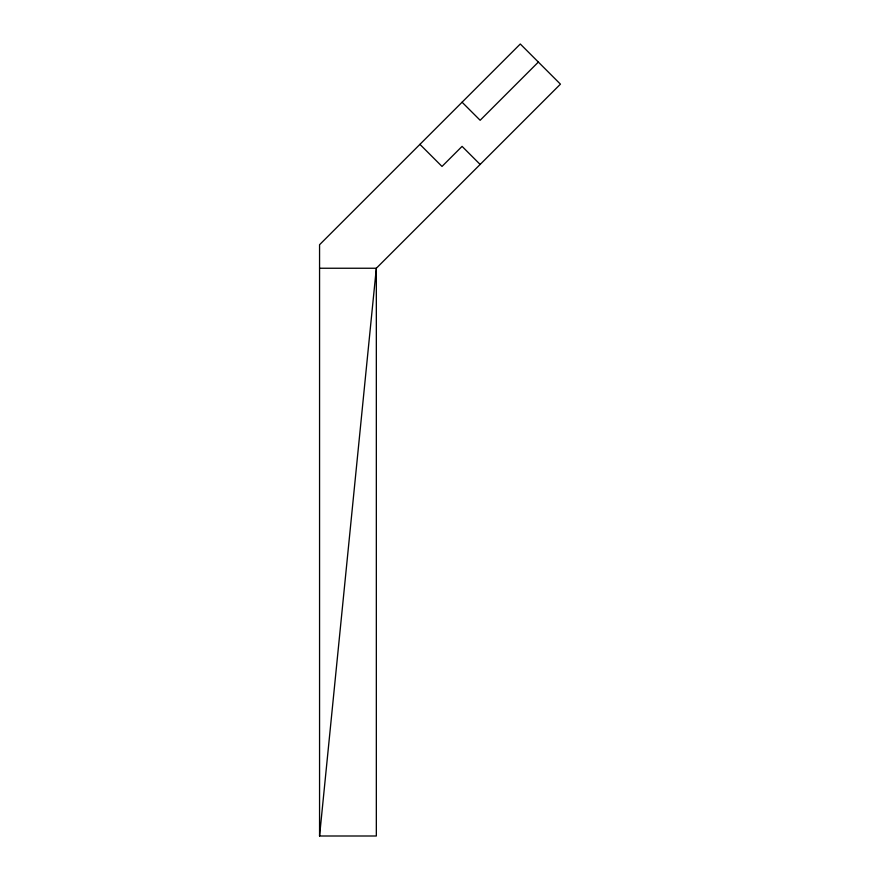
<?xml version="1.0" encoding="UTF-8"?>
<svg xmlns="http://www.w3.org/2000/svg" width="880" height="880" viewBox="0 0 880 880"><rect width="100%" height="100%" fill="white"/><g stroke="black" fill="none" stroke-linecap="round" stroke-linejoin="round"><path stroke-width="1.32" d="M319.561 836L376.332 268.246L560.439 84.15L520.289 44L319.561 244.728L319.561 836L376.332 836L376.332 268.246L319.561 268.246M538.362 62.062L480.15 120.274L462.077 102.212M480.15 164.439L462.077 146.377L442.002 166.441L419.925 144.364"/></g></svg>
